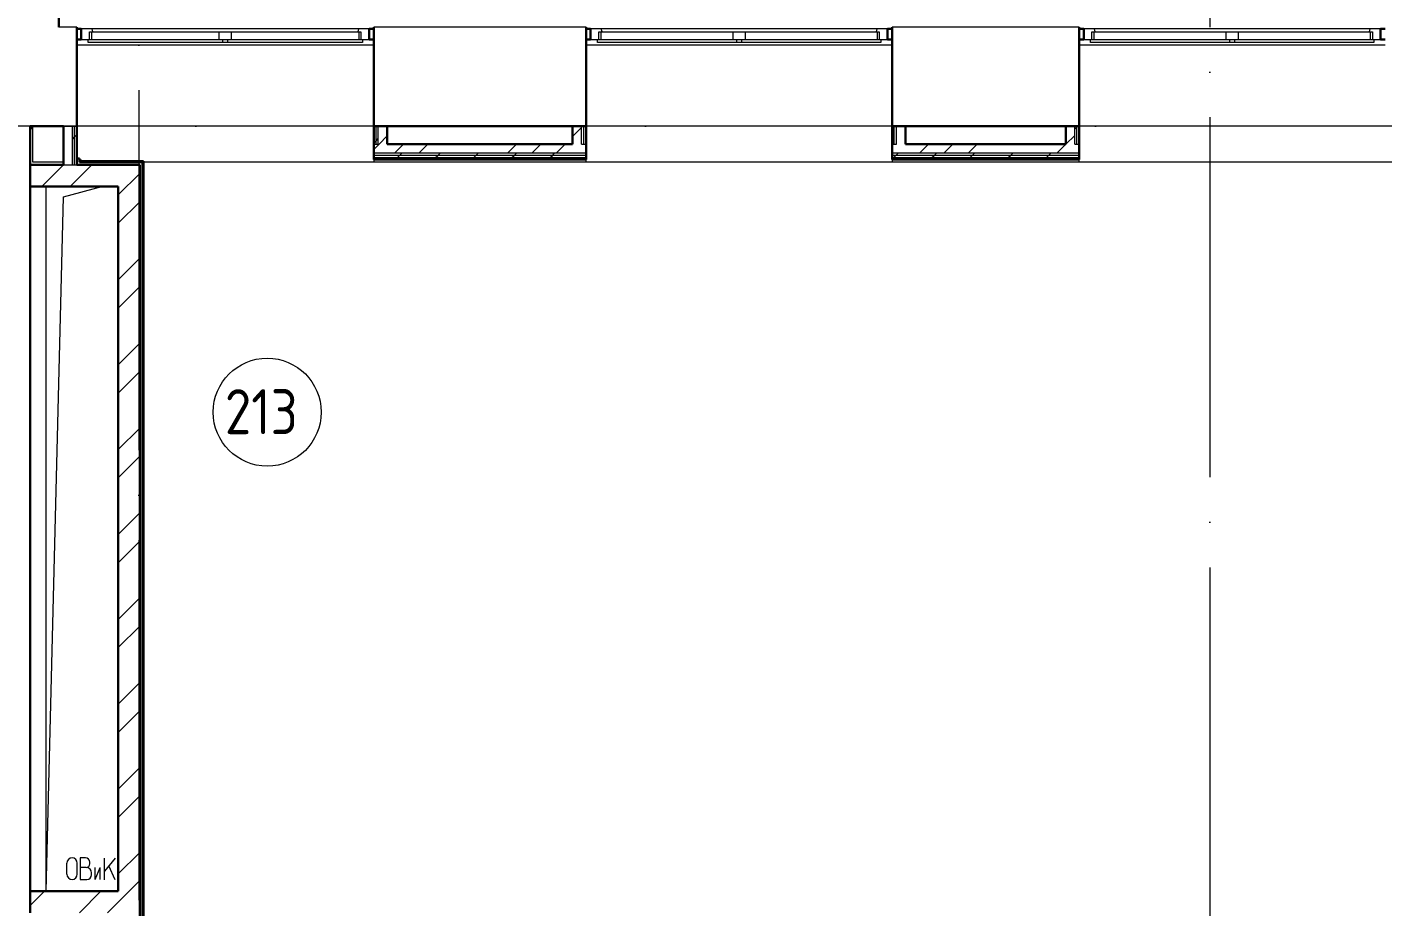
# Model space of a CAD drawing. Header units: millimetres. Extents: x -695119 to 412940, y -249585 to 622758.
# Drawn here: x 286370 to 293903, y 70775 to 75662 of the extents above; entities that cross this region are included whole.
import ezdxf

# ---------------------------------------------------------------- set-up
doc = ezdxf.new("R2010")
doc.units = ezdxf.units.MM
doc.linetypes.add('ADSK_Линия сетки', pattern=[25, 20, -2.5, 0, -2.5])
for name, color, linetype, lineweight in [('_ Окна', 252, 'Continuous', 30), ('Марки помещений', 8, 'Continuous', 20), ('Ограждение', 8, 'Continuous', 9), ('Окна', 252, 'Continuous', 9), ('Оси', 252, 'Continuous', 9), ('Перекрытие', 252, 'Continuous', 18), ('Стены внутренние', 252, 'Continuous', 18), ('Стены наружные', 252, 'Continuous', 18), ('Стены штриховка', 7, 'Continuous', 9)]:
    doc.layers.add(name, color=color, linetype=linetype, lineweight=lineweight)
doc.styles.add('GOST Common_2', font='', dxfattribs={"width": 0.9, "height": 250})
doc.styles.get('GOST Common_2').set_extended_font_data('GOST type B')

# ---------------------------------------------------------------- blocks, each defined once
blk = doc.blocks.new('план 2 этажа')
at = {"color": 251, "lineweight": 18, "true_color": 0x636466}
for p, q in [((286475.8, 70861.6), (286475.8, 74776.6)), ((286570.8, 74718.5), (286784.1, 74776.6)), ((286475.8, 70861.6), (286570.8, 74718.5)), ((286694.7, 71046.9), (286664.7, 71046.9)), ((286664.7, 71046.9), (286664.7, 70926.9)), ((286858.9, 71044.9), (286798.9, 70973.4)), ((286798.9, 70924.9), (286798.9, 71044.9)), ((286590.5, 70955.6), (286590.5, 71018.2)), ((286647.9, 70955.6), (286647.9, 71018.2)), ((286698, 70993.6), (286664.7, 70993.6)), ((286718, 71013.6), (286718, 71023.6)), ((286747.1, 70926.9), (286775.8, 70993.6)), ((286747.1, 70926.9), (286747.1, 70993.6)), ((286775.8, 70926.9), (286775.8, 70993.6)), ((286858.9, 70924.9), (286822.9, 71002)), ((286664.7, 70926.9), (286701.3, 70926.9)), ((286728, 70953.6), (286728, 70963.6))]:
    blk.add_line(p, q, dxfattribs=at)
for centre, radius, start, end in [((286619.2, 71018.2), 28.7, 0, 180), ((286694.7, 71023.6), 23.3, 0, 90), ((286698, 71013.6), 20, 270, 0), ((286698, 70963.6), 30, 0, 90), ((286619.2, 70955.6), 28.7, 180, 0), ((286701.3, 70953.6), 26.7, 270, 0)]:
    blk.add_arc(centre, radius, start, end, dxfattribs=at)
at = {"layer": '_ Окна', "color": 251, "true_color": 0x636466}
for p, q in [((286670.8, 75651.6), (286645.8, 75651.6)), ((286670.8, 75593.6), (286670.8, 75651.6)), ((288295.8, 75651.6), (288270.8, 75651.6)), ((288270.8, 75651.6), (288270.8, 75593.6)), ((289500.8, 75651.6), (289475.8, 75651.6)), ((289500.8, 75593.6), (289500.8, 75651.6)), ((291175.8, 75651.6), (291150.8, 75651.6)), ((291150.8, 75651.6), (291150.8, 75593.6)), ((292240.8, 75651.6), (292215.8, 75651.6)), ((292240.8, 75593.6), (292240.8, 75651.6)), ((293915.8, 75651.6), (293890.8, 75651.6)), ((293890.8, 75651.6), (293890.8, 75593.6)), ((286645.8, 75593.6), (286670.8, 75593.6)), ((288270.8, 75593.6), (288295.8, 75593.6)), ((289475.8, 75593.6), (289500.8, 75593.6)), ((291150.8, 75593.6), (291175.8, 75593.6)), ((292215.8, 75593.6), (292240.8, 75593.6)), ((293890.8, 75593.6), (293915.8, 75593.6))]:
    blk.add_line(p, q, dxfattribs=at)
at = {"layer": '_ Окна', "color": 251, "lineweight": 18, "true_color": 0x636466}
for p, q in [((286730.3, 75651.6), (286670.8, 75651.6)), ((286670.8, 75651.6), (286670.8, 75593.6)), ((286734.8, 75634.6), (286730.3, 75651.6)), ((288211.4, 75651.6), (288206.8, 75634.6)), ((288270.8, 75651.6), (288211.4, 75651.6)), ((288270.8, 75593.6), (288270.8, 75651.6)), ((289560.3, 75651.6), (289500.8, 75651.6)), ((289500.8, 75651.6), (289500.8, 75593.6)), ((289564.8, 75634.6), (289560.3, 75651.6)), ((291091.4, 75651.6), (291086.8, 75634.6)), ((291150.8, 75651.6), (291091.4, 75651.6)), ((291150.8, 75593.6), (291150.8, 75651.6)), ((292300.3, 75651.6), (292240.8, 75651.6)), ((292240.8, 75651.6), (292240.8, 75593.6)), ((292304.8, 75634.6), (292300.3, 75651.6)), ((293831.4, 75651.6), (293826.8, 75634.6)), ((293890.8, 75651.6), (293831.4, 75651.6)), ((293890.8, 75593.6), (293890.8, 75651.6)), ((286670.8, 75593.6), (286708.8, 75593.6)), ((286716.8, 75593.6), (286716.8, 75634.6)), ((286716.8, 75634.6), (286728.8, 75634.6)), ((288212.8, 75634.6), (288224.8, 75634.6)), ((288224.8, 75634.6), (288224.8, 75593.6)), ((288232.8, 75593.6), (288270.8, 75593.6)), ((289500.8, 75593.6), (289538.8, 75593.6)), ((289546.8, 75593.6), (289546.8, 75634.6)), ((289546.8, 75634.6), (289558.8, 75634.6)), ((291092.8, 75634.6), (291104.8, 75634.6)), ((291104.8, 75634.6), (291104.8, 75593.6)), ((291112.8, 75593.6), (291150.8, 75593.6)), ((292240.8, 75593.6), (292278.8, 75593.6)), ((292286.8, 75593.6), (292286.8, 75634.6)), ((292286.8, 75634.6), (292298.8, 75634.6)), ((293832.8, 75634.6), (293844.8, 75634.6)), ((293844.8, 75634.6), (293844.8, 75593.6)), ((293852.8, 75593.6), (293890.8, 75593.6))]:
    blk.add_line(p, q, dxfattribs=at)
at = {"layer": 'Марки помещений', "color": 251, "true_color": 0x636466}
blk.add_circle((287703.6, 73522.8), 300, dxfattribs=at)
at = {"layer": 'Ограждение', "color": 251, "true_color": 0x636466}
for p, q in [((288295.8, 75561.6), (286645.8, 75561.6)), ((291175.8, 75561.6), (289475.8, 75561.6)), ((293915.8, 75561.6), (292215.8, 75561.6)), ((286400.8, 74911.6), (286400.8, 75111.6)), ((288295.8, 75111.6), (286645.8, 75111.6)), ((291175.8, 75111.6), (289475.8, 75111.6)), ((293915.8, 75111.6), (292215.8, 75111.6)), ((286570.8, 74911.6), (286400.8, 74911.6)), ((294861.1, 74911.6), (287015.8, 74911.6)), ((288295.8, 74911.6), (287015.8, 74911.6)), ((287020.8, 69921.6), (287020.8, 74911.6)), ((288295.8, 74926.6), (288295.8, 74911.6)), ((289475.8, 74911.6), (289475.8, 74926.6)), ((291175.8, 74911.6), (289475.8, 74911.6)), ((291175.8, 74926.6), (291175.8, 74911.6)), ((292215.8, 74911.6), (292215.8, 74926.6)), ((293915.8, 74911.6), (292215.8, 74911.6))]:
    blk.add_line(p, q, dxfattribs=at)
at = {"layer": 'Окна', "color": 251, "true_color": 0x636466}
for p, q in [((288211.4, 75651.6), (286730.3, 75651.6)), ((291091.4, 75651.6), (289560.3, 75651.6)), ((293831.4, 75651.6), (292300.3, 75651.6)), ((286708.8, 75593.6), (287455.8, 75593.6)), ((286708.8, 75576.6), (286708.8, 75593.6)), ((287455.8, 75576.6), (286708.8, 75576.6)), ((286728.8, 75634.6), (287435.8, 75634.6)), ((286728.8, 75593.6), (286728.8, 75634.6)), ((287435.8, 75634.6), (287505.8, 75634.6)), ((287435.8, 75634.6), (287435.8, 75593.6)), ((287455.8, 75593.6), (287485.8, 75593.6)), ((287455.8, 75593.6), (287455.8, 75576.6)), ((287485.8, 75576.6), (287455.8, 75576.6)), ((287485.8, 75593.6), (288232.8, 75593.6)), ((287485.8, 75576.6), (287485.8, 75593.6)), ((288232.8, 75576.6), (287485.8, 75576.6)), ((287505.8, 75634.6), (288212.8, 75634.6)), ((287505.8, 75593.6), (287505.8, 75634.6)), ((288212.8, 75634.6), (288212.8, 75593.6)), ((288232.8, 75593.6), (288232.8, 75576.6)), ((289538.8, 75593.6), (290310.8, 75593.6)), ((289538.8, 75576.6), (289538.8, 75593.6)), ((290310.8, 75576.6), (289538.8, 75576.6)), ((289558.8, 75634.6), (290290.8, 75634.6)), ((289558.8, 75593.6), (289558.8, 75634.6)), ((290290.8, 75634.6), (290360.8, 75634.6)), ((290290.8, 75634.6), (290290.8, 75593.6)), ((290310.8, 75593.6), (290340.8, 75593.6)), ((290310.8, 75593.6), (290310.8, 75576.6)), ((290340.8, 75576.6), (290310.8, 75576.6)), ((290340.8, 75593.6), (291112.8, 75593.6)), ((290340.8, 75576.6), (290340.8, 75593.6)), ((291112.8, 75576.6), (290340.8, 75576.6)), ((290360.8, 75634.6), (291092.8, 75634.6)), ((290360.8, 75593.6), (290360.8, 75634.6)), ((291092.8, 75634.6), (291092.8, 75593.6)), ((291112.8, 75593.6), (291112.8, 75576.6)), ((292278.8, 75593.6), (293050.8, 75593.6)), ((292278.8, 75576.6), (292278.8, 75593.6)), ((293050.8, 75576.6), (292278.8, 75576.6)), ((292298.8, 75634.6), (293030.8, 75634.6)), ((292298.8, 75593.6), (292298.8, 75634.6)), ((293030.8, 75634.6), (293100.8, 75634.6)), ((293030.8, 75634.6), (293030.8, 75593.6)), ((293050.8, 75593.6), (293080.8, 75593.6)), ((293050.8, 75593.6), (293050.8, 75576.6)), ((293080.8, 75576.6), (293050.8, 75576.6)), ((293080.8, 75593.6), (293852.8, 75593.6)), ((293080.8, 75576.6), (293080.8, 75593.6)), ((293852.8, 75576.6), (293080.8, 75576.6)), ((293100.8, 75634.6), (293832.8, 75634.6)), ((293100.8, 75593.6), (293100.8, 75634.6)), ((293832.8, 75634.6), (293832.8, 75593.6)), ((293852.8, 75593.6), (293852.8, 75576.6))]:
    blk.add_line(p, q, dxfattribs=at)
at = {"layer": 'Оси', "color": 251, "linetype": 'ADSK_Линия сетки', "ltscale": 100, "true_color": 0x636466}
for p, q in [((292940.8, 112662.3), (292940.8, 46685.5)), ((286990.8, 77811.6), (286990.8, 46685.5)), ((332058.1, 75111.6), (255080.8, 75111.6))]:
    blk.add_line(p, q, dxfattribs=at)
at = {"layer": 'Перекрытие', "color": 251, "ltscale": 100, "true_color": 0x636466}
blk.add_line((286475.8, 70861.6), (286475.8, 74776.6), dxfattribs=at)
at = {"layer": 'Стены внутренние', "color": 251, "lineweight": 30, "true_color": 0x636466}
for p, q in [((286545.8, 75661.6), (286545.8, 75813.6)), ((286645.8, 75111.6), (286645.8, 75661.6)), ((288295.8, 75661.6), (288295.8, 75111.6)), ((289475.8, 75111.6), (289475.8, 75661.6)), ((291175.8, 75661.6), (291175.8, 75111.6)), ((292215.8, 75111.6), (292215.8, 75661.6)), ((286570.8, 75111.6), (286385.8, 75111.6)), ((286385.8, 74896.6), (286385.8, 75111.6)), ((288370.8, 75111.6), (289400.8, 75111.6)), ((291250.8, 75111.6), (292140.8, 75111.6)), ((286385.8, 70861.6), (286385.8, 74776.6))]:
    blk.add_line(p, q, dxfattribs=at)
at = {"layer": 'Стены внутренние', "color": 251, "true_color": 0x636466}
for p, q in [((286645.8, 75661.6), (286545.8, 75661.6)), ((289475.8, 75661.6), (288295.8, 75661.6)), ((292215.8, 75661.6), (291175.8, 75661.6)), ((286570.8, 75111.6), (286645.8, 75111.6))]:
    blk.add_line(p, q, dxfattribs=at)
at = {"layer": 'Стены наружные', "color": 251, "true_color": 0x636466}
for p in [(286393.3, 75111.6), (286400.8, 75096.6)]:
    blk.add_line(p, (286393.3, 75096.6), dxfattribs=at)
at = {"layer": 'Стены наружные', "color": 251, "lineweight": 30, "true_color": 0x636466}
for p, q in [((286570.8, 75111.6), (286570.8, 74896.6)), ((286645.8, 75111.6), (286645.8, 74896.6)), ((288295.8, 75111.6), (288295.8, 74926.6)), ((288370.8, 75111.6), (288295.8, 75111.6)), ((288370.8, 75011.6), (288370.8, 75111.6)), ((289400.8, 75111.6), (289400.8, 75011.6)), ((289475.8, 75111.6), (289400.8, 75111.6)), ((289475.8, 74926.6), (289475.8, 75111.6)), ((291175.8, 75111.6), (291175.8, 74926.6)), ((291250.8, 75111.6), (291175.8, 75111.6)), ((291250.8, 75011.6), (291250.8, 75111.6)), ((292140.8, 75111.6), (292140.8, 75011.6)), ((292215.8, 75111.6), (292140.8, 75111.6)), ((292215.8, 74926.6), (292215.8, 75111.6)), ((289400.8, 75011.6), (288370.8, 75011.6)), ((292140.8, 75011.6), (291250.8, 75011.6)), ((286570.8, 74896.6), (286385.8, 74896.6)), ((286385.8, 74896.6), (286385.8, 74776.6)), ((286660.8, 74931.6), (286645.8, 74931.6)), ((286995.8, 74896.6), (286645.8, 74896.6)), ((286660.8, 74931.6), (286660.8, 74911.6)), ((286665.8, 74926.6), (286660.8, 74926.6)), ((287010.8, 74911.6), (286660.8, 74911.6)), ((286665.8, 74916.6), (286665.8, 74926.6)), ((287015.8, 74916.6), (286665.8, 74916.6)), ((286995.8, 69921.6), (286995.8, 74896.6)), ((287010.8, 69921.6), (287010.8, 74911.6)), ((287015.8, 69921.6), (287015.8, 74916.6)), ((288295.8, 74926.6), (289475.8, 74926.6)), ((291175.8, 74926.6), (292215.8, 74926.6)), ((286385.8, 74776.6), (286875.8, 74776.6)), ((286875.8, 74776.6), (286875.8, 70861.6)), ((286875.8, 70861.6), (286385.8, 70861.6)), ((286385.8, 70861.6), (286385.8, 70741.6))]:
    blk.add_line(p, q, dxfattribs=at)
at = {"layer": 'Стены наружные', "color": 251, "linetype": 'Continuous', "lineweight": 9, "true_color": 0x636466}
for p, q in [((286620.8, 75039.5), (286633.3, 75052)), ((286633.3, 75052), (286645.8, 75064.5)), ((288308.3, 75029.9), (288320.8, 75042.4)), ((288325.5, 75011.6), (288370.8, 75057)), ((289400.8, 75053.8), (289450.8, 75103.8)), ((292142.1, 75011.6), (292190.8, 75060.4)), ((292190.8, 75094.1), (292203.3, 75106.6)), ((292203.3, 75106.6), (292208.4, 75111.6)), ((288295.8, 75017.4), (288308.3, 75029.9)), ((288295.8, 74982), (288325.5, 75011.6)), ((288410.4, 74961.6), (288460.4, 75011.6)), ((288439.6, 74949.1), (288452.1, 74961.6)), ((288545.4, 74961.6), (288595.4, 75011.6)), ((288651.8, 74949.1), (288664.3, 74961.6)), ((288863.9, 74949.1), (288876.4, 74961.6)), ((289038.8, 74961.6), (289088.8, 75011.6)), ((289076, 74949.1), (289088.5, 74961.6)), ((289173.7, 74961.6), (289223.7, 75011.6)), ((289288.2, 74949.1), (289300.7, 74961.6)), ((289308.7, 74961.6), (289358.7, 75011.6)), ((291197.4, 74949.1), (291209.9, 74961.6)), ((291328.8, 74961.6), (291378.8, 75011.6)), ((291409.5, 74949.1), (291422, 74961.6)), ((291463.7, 74961.6), (291513.7, 75011.6)), ((291598.6, 74961.6), (291648.6, 75011.6)), ((291621.6, 74949.1), (291634.1, 74961.6)), ((291833.7, 74949.1), (291846.2, 74961.6)), ((292045.9, 74949.1), (292058.4, 74961.6)), ((292092.1, 74961.6), (292142.1, 75011.6)), ((286451.8, 74776.6), (286571.8, 74896.6)), ((286609, 74776.6), (286729, 74896.6)), ((286705.1, 74911.6), (286710.1, 74916.6)), ((286775.8, 74911.6), (286780.8, 74916.6)), ((286846.5, 74911.6), (286851.5, 74916.6)), ((286917.2, 74911.6), (286922.2, 74916.6)), ((286987.9, 74911.6), (286992.9, 74916.6)), ((288346.4, 74926.6), (288351.4, 74931.6)), ((288417.1, 74926.6), (288422.1, 74931.6)), ((288427.1, 74936.6), (288439.6, 74949.1)), ((288487.8, 74926.6), (288492.8, 74931.6)), ((288558.6, 74926.6), (288563.6, 74931.6)), ((288629.3, 74926.6), (288634.3, 74931.6)), ((288634.3, 74931.6), (288639.3, 74936.6)), ((288639.3, 74936.6), (288651.8, 74949.1)), ((288700, 74926.6), (288705, 74931.6)), ((288770.7, 74926.6), (288775.7, 74931.6)), ((288841.4, 74926.6), (288846.4, 74931.6)), ((288851.4, 74936.6), (288863.9, 74949.1)), ((288912.1, 74926.6), (288917.1, 74931.6)), ((288982.8, 74926.6), (288987.8, 74931.6)), ((289053.5, 74926.6), (289058.5, 74931.6)), ((289058.5, 74931.6), (289063.5, 74936.6)), ((289063.5, 74936.6), (289076, 74949.1)), ((289124.2, 74926.6), (289129.2, 74931.6)), ((289195, 74926.6), (289200, 74931.6)), ((289265.7, 74926.6), (289270.7, 74931.6)), ((289275.7, 74936.6), (289288.2, 74949.1)), ((289336.4, 74926.6), (289341.4, 74931.6)), ((289407.1, 74926.6), (289412.1, 74931.6)), ((291175.8, 74927.6), (291179.9, 74931.6)), ((291179.9, 74931.6), (291184.9, 74936.6)), ((291184.9, 74936.6), (291197.4, 74949.1)), ((291245.6, 74926.6), (291250.6, 74931.6)), ((291316.3, 74926.6), (291321.3, 74931.6)), ((291387, 74926.6), (291392, 74931.6)), ((291397, 74936.6), (291409.5, 74949.1)), ((291457.7, 74926.6), (291462.7, 74931.6)), ((291528.4, 74926.6), (291533.4, 74931.6)), ((291599.1, 74926.6), (291604.1, 74931.6)), ((291604.1, 74931.6), (291609.1, 74936.6)), ((291609.1, 74936.6), (291621.6, 74949.1)), ((291669.8, 74926.6), (291674.8, 74931.6)), ((291740.5, 74926.6), (291745.5, 74931.6)), ((291811.2, 74926.6), (291816.2, 74931.6)), ((291821.2, 74936.6), (291833.7, 74949.1)), ((291882, 74926.6), (291887, 74931.6)), ((291952.7, 74926.6), (291957.7, 74931.6)), ((292023.4, 74926.6), (292028.4, 74931.6)), ((292028.4, 74931.6), (292033.4, 74936.6)), ((292033.4, 74936.6), (292045.9, 74949.1)), ((292094.1, 74926.6), (292099.1, 74931.6)), ((292164.8, 74926.6), (292169.8, 74931.6)), ((286875.8, 74729.2), (286995.8, 74849.2)), ((287010.8, 74863.8), (287015.8, 74868.8)), ((287010.8, 74793.1), (287015.8, 74798.1)), ((286875.8, 74572), (286995.8, 74692)), ((287010.8, 74722.4), (287015.8, 74727.4)), ((287010.8, 74651.7), (287015.8, 74656.7)), ((287010.8, 74581), (287015.8, 74586)), ((287010.8, 74510.3), (287015.8, 74515.3)), ((287010.8, 74439.6), (287015.8, 74444.6)), ((286875.8, 74257.7), (286995.8, 74377.7)), ((287010.8, 74368.8), (287015.8, 74373.8)), ((287010.8, 74298.1), (287015.8, 74303.1)), ((286875.8, 74100.6), (286995.8, 74220.6)), ((287010.8, 74227.4), (287015.8, 74232.4)), ((287010.8, 74156.7), (287015.8, 74161.7)), ((287010.8, 74086), (287015.8, 74091)), ((287010.8, 74015.3), (287015.8, 74020.3)), ((287010.8, 73944.6), (287015.8, 73949.6)), ((286875.8, 73786.2), (286995.8, 73906.2)), ((287010.8, 73873.9), (287015.8, 73878.9)), ((287010.8, 73803.2), (287015.8, 73808.2)), ((286875.8, 73629.1), (286995.8, 73749.1)), ((287010.8, 73732.4), (287015.8, 73737.4)), ((287010.8, 73661.7), (287015.8, 73666.7)), ((287010.8, 73591), (287015.8, 73596)), ((287010.8, 73520.3), (287015.8, 73525.3)), ((287010.8, 73449.6), (287015.8, 73454.6)), ((286875.8, 73314.8), (286995.8, 73434.8)), ((287010.8, 73378.9), (287015.8, 73383.9)), ((287010.8, 73308.2), (287015.8, 73313.2)), ((286875.8, 73157.6), (286995.8, 73277.6)), ((287010.8, 73237.5), (287015.8, 73242.5)), ((287010.8, 73166.8), (287015.8, 73171.8)), ((287010.8, 73096.1), (287015.8, 73101.1)), ((287010.8, 73025.3), (287015.8, 73030.3)), ((286875.8, 72843.3), (286995.8, 72963.3)), ((287010.8, 72954.6), (287015.8, 72959.6)), ((287010.8, 72883.9), (287015.8, 72888.9)), ((286875.8, 72686.2), (286995.8, 72806.2)), ((287010.8, 72813.2), (287015.8, 72818.2)), ((287010.8, 72742.5), (287015.8, 72747.5)), ((287010.8, 72671.8), (287015.8, 72676.8)), ((287010.8, 72601.1), (287015.8, 72606.1)), ((286875.8, 72371.9), (286995.8, 72491.9)), ((287010.8, 72530.4), (287015.8, 72535.4)), ((287010.8, 72459.7), (287015.8, 72464.7)), ((286875.8, 72214.7), (286995.8, 72334.7)), ((287010.8, 72388.9), (287015.8, 72393.9)), ((287010.8, 72318.2), (287015.8, 72323.2)), ((287010.8, 72247.5), (287015.8, 72252.5)), ((287010.8, 72176.8), (287015.8, 72181.8)), ((287010.8, 72106.1), (287015.8, 72111.1)), ((287010.8, 72035.4), (287015.8, 72040.4)), ((286875.8, 71900.4), (286995.8, 72020.4)), ((287010.8, 71964.7), (287015.8, 71969.7)), ((287010.8, 71894), (287015.8, 71899)), ((286875.8, 71743.2), (286995.8, 71863.2)), ((287010.8, 71823.3), (287015.8, 71828.3)), ((287010.8, 71752.5), (287015.8, 71757.5)), ((287010.8, 71681.8), (287015.8, 71686.8)), ((287010.8, 71611.1), (287015.8, 71616.1)), ((286875.8, 71428.9), (286995.8, 71548.9)), ((287010.8, 71540.4), (287015.8, 71545.4)), ((287010.8, 71469.7), (287015.8, 71474.7)), ((286875.8, 71271.8), (286995.8, 71391.8)), ((287010.8, 71399), (287015.8, 71404)), ((287010.8, 71328.3), (287015.8, 71333.3)), ((287010.8, 71257.6), (287015.8, 71262.6)), ((287010.8, 71186.9), (287015.8, 71191.9)), ((287010.8, 71116.2), (287015.8, 71121.2)), ((286875.8, 70957.5), (286995.8, 71077.5)), ((287010.8, 71045.4), (287015.8, 71050.4)), ((287010.8, 70974.7), (287015.8, 70979.7)), ((286875.8, 70800.3), (286995.8, 70920.3)), ((287010.8, 70904), (287015.8, 70909)), ((286385.8, 70781.8), (286465.7, 70861.6)), ((286660, 70741.6), (286780, 70861.6)), ((287010.8, 70833.3), (287015.8, 70838.3)), ((286817.1, 70741.6), (286875.8, 70800.3))]:
    blk.add_line(p, q, dxfattribs=at)
at = {"layer": 'Стены штриховка', "color": 251, "true_color": 0x636466}
for p, q in [((286620.8, 74896.6), (286620.8, 75111.6)), ((286633.3, 74896.6), (286633.3, 75111.6)), ((288308.3, 75011.6), (288308.3, 75111.6)), ((288320.8, 75011.6), (288320.8, 75111.6)), ((289450.8, 75011.6), (289450.8, 75111.6)), ((289463.3, 75011.6), (289463.3, 75111.6)), ((291188.3, 75011.6), (291188.3, 75111.6)), ((291200.8, 75011.6), (291200.8, 75111.6)), ((292190.8, 75011.6), (292190.8, 75111.6)), ((292203.3, 75011.6), (292203.3, 75111.6)), ((288295.8, 75011.6), (288320.8, 75011.6)), ((289475.8, 74961.6), (288295.8, 74961.6)), ((289450.8, 75011.6), (289475.8, 75011.6)), ((291175.8, 75011.6), (291200.8, 75011.6)), ((292215.8, 74961.6), (291175.8, 74961.6)), ((292190.8, 75011.6), (292215.8, 75011.6)), ((286570.8, 74896.6), (286645.8, 74896.6)), ((289475.8, 74949.1), (288295.8, 74949.1)), ((288295.8, 74936.6), (289475.8, 74936.6)), ((288295.8, 74931.6), (289475.8, 74931.6)), ((292215.8, 74949.1), (291175.8, 74949.1)), ((291175.8, 74936.6), (292215.8, 74936.6)), ((291175.8, 74931.6), (292215.8, 74931.6))]:
    blk.add_line(p, q, dxfattribs=at)
at = {"layer": 'Марки помещений', "color": 251, "true_color": 0x636466, "style": 'GOST Common_2', "width": 0.9}
blk.add_text('213', height=250, dxfattribs=at).set_placement((287468.7, 73400.5))

msp = doc.modelspace()

# ---------------------------------------------------------------- block references
msp.add_blockref('план 2 этажа', (0, 0))

doc.saveas('drawing.dxf')
